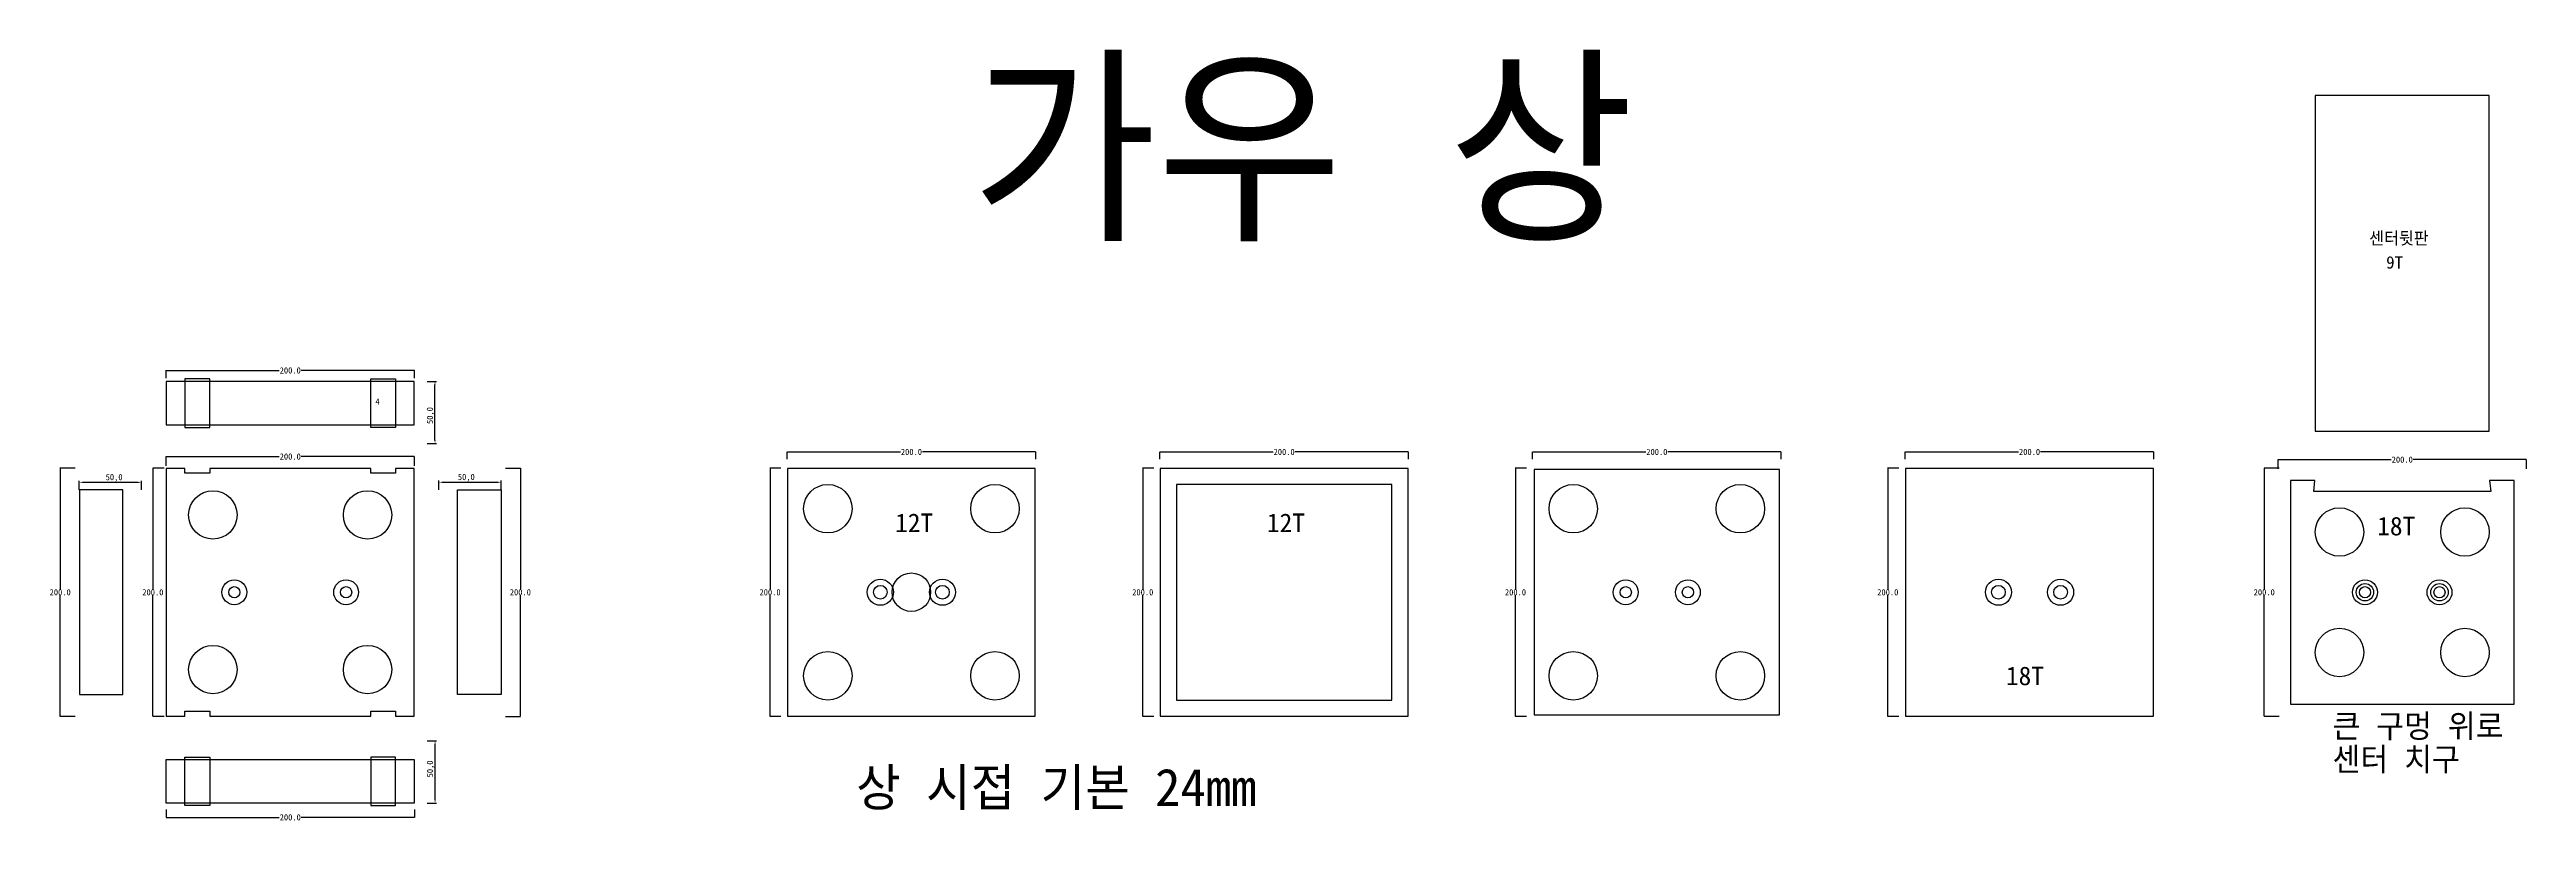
# Model space of a CAD drawing. Header units: millimetres. Extents: x 466 to 2459, y 196 to 817.
import ezdxf

# ---------------------------------------------------------------- set-up
doc = ezdxf.new("R2010")
doc.units = ezdxf.units.MM
for name, color, linetype in [('TEXT', 3, 'Continuous'), ('볼트 구멍', 7, 'Continuous'), ('치구', 7, 'Continuous'), ('치수', 7, 'Continuous')]:
    doc.layers.add(name, color=color, linetype=linetype)
doc.dimstyles.new('ISO-25', dxfattribs={"dimtxt": 2.5, "dimasz": 2.5, "dimexe": 1.25, "dimexo": 0.625, "dimtad": 1, "dimtxsty": 'Standard', "dimcen": 2.5, "dimadec": 0, "dimazin": 0, "dimtfac": 1, "dimtmove": 0, "dimatfit": 3, "dimfxl": 0, "dimarcsym": 0})
doc.dimstyles.get("Standard").update_dxf_attribs({"dimtxt": 7, "dimasz": 0.18, "dimexe": 0.18, "dimexo": 0.0625, "dimgap": 0.09, "dimtad": 0, "dimtih": 1, "dimtoh": 1, "dimdec": 1, "dimzin": 0, "dimdsep": 46, "dimtxsty": 'Standard', "dimcen": 0.09, "dimadec": 0, "dimazin": 0, "dimtfac": 1, "dimtdec": 1, "dimtofl": 0, "dimtmove": 0, "dimatfit": 3, "dimfxl": 0, "dimtolj": 1, "dimtzin": 0, "dimarcsym": 0})

# ---------------------------------------------------------------- blocks, each defined once
blk = doc.blocks.new('*D22')
at = {"layer": 'Defpoints', "color": 0, "linetype": 'Continuous'}
for p in [(1959.5, 487.3), (2159.5, 493.2), (2159.5, 487.3)]:
    blk.add_point(p, dxfattribs=at)
at = {"layer": '치수', "color": 0, "linetype": 'Continuous', "lineweight": -2}
for p, q in [((1959.5, 487.4), (1959.5, 493.4)), ((1959.7, 493.2), (2050.6, 493.2)), ((2159.3, 493.2), (2068.3, 493.2)), ((2159.5, 487.4), (2159.5, 493.4))]:
    blk.add_line(p, q, dxfattribs=at)
at = {"layer": '치수', "color": 0, "linetype": 'Continuous'}
for points in [[(1959.7, 493.3), (1959.7, 493.2), (1959.5, 493.2)], [(2159.3, 493.3), (2159.3, 493.2), (2159.5, 493.2)]]:
    blk.add_solid(points, dxfattribs=at)
at = {"layer": '치수', "color": 0, "linetype": 'Continuous', "insert": (2059.5, 493.2), "char_height": 5, "attachment_point": 5}
blk.add_mtext('\\A1;200.0', dxfattribs=at)
blk = doc.blocks.new('*D23')
at = {"layer": 'Defpoints', "color": 0, "linetype": 'Continuous'}
for p in [(486.3, 480.2), (474.3, 280.2), (486.3, 280.2)]:
    blk.add_point(p, dxfattribs=at)
at = {"layer": '치수', "color": 0, "linetype": 'Continuous', "lineweight": -2}
for p, q in [((486.3, 480.2), (474.1, 480.2)), ((474.3, 480.1), (474.3, 382.8)), ((474.3, 280.4), (474.3, 377.7)), ((486.3, 280.2), (474.1, 280.2))]:
    blk.add_line(p, q, dxfattribs=at)
at = {"layer": '치수', "color": 0, "linetype": 'Continuous'}
for points in [[(474.2, 480.1), (474.3, 480.1), (474.3, 480.2)], [(474.2, 280.4), (474.3, 280.4), (474.3, 280.2)]]:
    blk.add_solid(points, dxfattribs=at)
at = {"layer": '치수', "color": 0, "linetype": 'Continuous', "insert": (474.3, 380.2), "char_height": 5, "attachment_point": 5}
blk.add_mtext('\\A1;200.0', dxfattribs=at)
blk = doc.blocks.new('*D24')
at = {"layer": 'Defpoints', "color": 0, "linetype": 'Continuous'}
for p in [(1054.6, 480.2), (1045.7, 280.2), (1054.6, 280.2)]:
    blk.add_point(p, dxfattribs=at)
at = {"layer": '치수', "color": 0, "linetype": 'Continuous', "lineweight": -2}
for p, q in [((1054.5, 480.2), (1045.5, 480.2)), ((1045.7, 480.1), (1045.7, 382.8)), ((1045.7, 280.4), (1045.7, 377.7)), ((1054.5, 280.2), (1045.5, 280.2))]:
    blk.add_line(p, q, dxfattribs=at)
at = {"layer": '치수', "color": 0, "linetype": 'Continuous'}
for points in [[(1045.6, 480.1), (1045.7, 480.1), (1045.7, 480.2)], [(1045.6, 280.4), (1045.7, 280.4), (1045.7, 280.2)]]:
    blk.add_solid(points, dxfattribs=at)
at = {"layer": '치수', "color": 0, "linetype": 'Continuous', "insert": (1045.7, 380.2), "char_height": 5, "attachment_point": 5}
blk.add_mtext('\\A1;200.0', dxfattribs=at)
blk = doc.blocks.new('*D25')
at = {"layer": 'Defpoints', "color": 0, "linetype": 'Continuous'}
for p in [(832.6, 480.2), (832.6, 280.2), (844.7, 280.2)]:
    blk.add_point(p, dxfattribs=at)
at = {"layer": '치수', "color": 0, "linetype": 'Continuous', "lineweight": -2}
for p, q in [((832.7, 480.2), (844.9, 480.2)), ((844.7, 480.1), (844.7, 382.8)), ((844.7, 280.4), (844.7, 377.7)), ((832.7, 280.2), (844.9, 280.2))]:
    blk.add_line(p, q, dxfattribs=at)
at = {"layer": '치수', "color": 0, "linetype": 'Continuous'}
for points in [[(844.7, 480.1), (844.7, 480.1), (844.7, 480.2)], [(844.7, 280.4), (844.7, 280.4), (844.7, 280.2)]]:
    blk.add_solid(points, dxfattribs=at)
at = {"layer": '치수', "color": 0, "linetype": 'Continuous', "insert": (844.7, 380.2), "char_height": 5, "attachment_point": 5}
blk.add_mtext('\\A1;200.0', dxfattribs=at)
blk = doc.blocks.new('*D26')
at = {"layer": 'Defpoints', "color": 0, "linetype": 'Continuous'}
for p in [(558, 480.2), (548.9, 280.2), (558, 280.2)]:
    blk.add_point(p, dxfattribs=at)
at = {"layer": '치수', "color": 0, "linetype": 'Continuous', "lineweight": -2}
for p, q in [((557.9, 480.2), (548.8, 480.2)), ((548.9, 480.1), (548.9, 382.8)), ((548.9, 280.4), (548.9, 377.7)), ((557.9, 280.2), (548.8, 280.2))]:
    blk.add_line(p, q, dxfattribs=at)
at = {"layer": '치수', "color": 0, "linetype": 'Continuous'}
for points in [[(548.9, 480.1), (549, 480.1), (548.9, 480.2)], [(548.9, 280.4), (549, 280.4), (548.9, 280.2)]]:
    blk.add_solid(points, dxfattribs=at)
at = {"layer": '치수', "color": 0, "linetype": 'Continuous', "insert": (548.9, 380.2), "char_height": 5, "attachment_point": 5}
blk.add_mtext('\\A1;200.0', dxfattribs=at)
blk = doc.blocks.new('*D27')
at = {"layer": 'Defpoints', "color": 0, "linetype": 'Continuous'}
for p in [(1654.6, 480.2), (1645.7, 280.2), (1654.6, 280.2)]:
    blk.add_point(p, dxfattribs=at)
at = {"layer": '치수', "color": 0, "linetype": 'Continuous', "lineweight": -2}
for p, q in [((1654.5, 480.2), (1645.5, 480.2)), ((1645.7, 480.1), (1645.7, 382.8)), ((1645.7, 280.4), (1645.7, 377.7)), ((1654.5, 280.2), (1645.5, 280.2))]:
    blk.add_line(p, q, dxfattribs=at)
at = {"layer": '치수', "color": 0, "linetype": 'Continuous'}
for points in [[(1645.6, 480.1), (1645.7, 480.1), (1645.7, 480.2)], [(1645.6, 280.4), (1645.7, 280.4), (1645.7, 280.2)]]:
    blk.add_solid(points, dxfattribs=at)
at = {"layer": '치수', "color": 0, "linetype": 'Continuous', "insert": (1645.7, 380.2), "char_height": 5, "attachment_point": 5}
blk.add_mtext('\\A1;200.0', dxfattribs=at)
blk = doc.blocks.new('*D28')
at = {"layer": 'Defpoints', "color": 0, "linetype": 'Continuous'}
for p in [(1354.6, 480.2), (1345.7, 280.2), (1354.6, 280.2)]:
    blk.add_point(p, dxfattribs=at)
at = {"layer": '치수', "color": 0, "linetype": 'Continuous', "lineweight": -2}
for p, q in [((1354.5, 480.2), (1345.5, 480.2)), ((1345.7, 480.1), (1345.7, 382.8)), ((1345.7, 280.4), (1345.7, 377.7)), ((1354.5, 280.2), (1345.5, 280.2))]:
    blk.add_line(p, q, dxfattribs=at)
at = {"layer": '치수', "color": 0, "linetype": 'Continuous'}
for points in [[(1345.6, 480.1), (1345.7, 480.1), (1345.7, 480.2)], [(1345.6, 280.4), (1345.7, 280.4), (1345.7, 280.2)]]:
    blk.add_solid(points, dxfattribs=at)
at = {"layer": '치수', "color": 0, "linetype": 'Continuous', "insert": (1345.7, 380.2), "char_height": 5, "attachment_point": 5}
blk.add_mtext('\\A1;200.0', dxfattribs=at)
blk = doc.blocks.new('*D29')
at = {"layer": 'Defpoints', "color": 0, "linetype": 'Continuous'}
for p in [(1954.3, 480.2), (1945.4, 280.2), (1954.3, 280.2)]:
    blk.add_point(p, dxfattribs=at)
at = {"layer": '치수', "color": 0, "linetype": 'Continuous', "lineweight": -2}
for p, q in [((1954.3, 480.2), (1945.2, 480.2)), ((1945.4, 480.1), (1945.4, 382.8)), ((1945.4, 280.4), (1945.4, 377.7)), ((1954.3, 280.2), (1945.2, 280.2))]:
    blk.add_line(p, q, dxfattribs=at)
at = {"layer": '치수', "color": 0, "linetype": 'Continuous'}
for points in [[(1945.4, 480.1), (1945.5, 480.1), (1945.4, 480.2)], [(1945.4, 280.4), (1945.5, 280.4), (1945.4, 280.2)]]:
    blk.add_solid(points, dxfattribs=at)
at = {"layer": '치수', "color": 0, "linetype": 'Continuous', "insert": (1945.4, 380.2), "char_height": 5, "attachment_point": 5}
blk.add_mtext('\\A1;200.0', dxfattribs=at)
blk = doc.blocks.new('*D30')
at = {"layer": 'Defpoints', "color": 0, "linetype": 'Continuous'}
for p in [(559.5, 205.4), (759.5, 205.4), (759.5, 199)]:
    blk.add_point(p, dxfattribs=at)
at = {"layer": '치수', "color": 0, "linetype": 'Continuous', "lineweight": -2}
for p, q in [((559.5, 205.3), (559.5, 198.8)), ((759.5, 205.3), (759.5, 198.8)), ((559.7, 199), (650.6, 199)), ((759.3, 199), (668.3, 199))]:
    blk.add_line(p, q, dxfattribs=at)
at = {"layer": '치수', "color": 0, "linetype": 'Continuous'}
for points in [[(559.7, 199), (559.7, 199), (559.5, 199)], [(759.3, 199), (759.3, 199), (759.5, 199)]]:
    blk.add_solid(points, dxfattribs=at)
at = {"layer": '치수', "color": 0, "linetype": 'Continuous', "insert": (659.5, 199), "char_height": 5, "attachment_point": 5}
blk.add_mtext('\\A1;200.0', dxfattribs=at)
blk = doc.blocks.new('*D31')
at = {"layer": 'Defpoints', "color": 0}
for p in [(769.2, 260.5), (769.2, 210.5), (776, 210.5)]:
    blk.add_point(p, dxfattribs=at)
at = {"layer": '치수', "color": 0, "lineweight": -2}
for p, q in [((769.8, 260.5), (777.3, 260.5)), ((776, 258), (776, 213)), ((769.8, 210.5), (777.3, 210.5))]:
    blk.add_line(p, q, dxfattribs=at)
at = {"layer": '치수', "color": 0}
for points in [[(775.6, 258), (776.5, 258), (776, 260.5)], [(775.6, 213), (776.5, 213), (776, 210.5)]]:
    blk.add_solid(points, dxfattribs=at)
at = {"layer": '치수', "color": 0, "insert": (772.5, 238), "char_height": 5, "attachment_point": 5, "rotation": 90}
blk.add_mtext('50,0', dxfattribs=at)
blk = doc.blocks.new('*D32')
at = {"layer": 'Defpoints', "color": 0}
for p in [(779.2, 462), (829.2, 468.8), (829.2, 462)]:
    blk.add_point(p, dxfattribs=at)
at = {"layer": '치수', "color": 0, "lineweight": -2}
for p, q in [((779.2, 462.7), (779.2, 470.1)), ((781.7, 468.8), (826.7, 468.8)), ((829.2, 462.7), (829.2, 470.1))]:
    blk.add_line(p, q, dxfattribs=at)
at = {"layer": '치수', "color": 0}
for points in [[(781.7, 469.2), (781.7, 468.4), (779.2, 468.8)], [(826.7, 469.2), (826.7, 468.4), (829.2, 468.8)]]:
    blk.add_solid(points, dxfattribs=at)
at = {"layer": '치수', "color": 0, "insert": (801.2, 472.4), "char_height": 5, "attachment_point": 5}
blk.add_mtext('50,0', dxfattribs=at)
blk = doc.blocks.new('*D33')
at = {"layer": 'Defpoints', "color": 0}
for p in [(769.2, 550), (776, 550), (769.2, 500)]:
    blk.add_point(p, dxfattribs=at)
at = {"layer": '치수', "color": 0, "lineweight": -2}
for p, q in [((769.8, 550), (777.3, 550)), ((776, 502.5), (776, 547.5)), ((769.8, 500), (777.3, 500))]:
    blk.add_line(p, q, dxfattribs=at)
at = {"layer": '치수', "color": 0}
for points in [[(775.6, 547.5), (776.5, 547.5), (776, 550)], [(775.6, 502.5), (776.5, 502.5), (776, 500)]]:
    blk.add_solid(points, dxfattribs=at)
at = {"layer": '치수', "color": 0, "insert": (772.5, 522.5), "char_height": 5, "attachment_point": 5, "rotation": 90}
blk.add_mtext('50,0', dxfattribs=at)
blk = doc.blocks.new('*D34')
at = {"layer": 'Defpoints', "color": 0, "linetype": 'Continuous'}
for p in [(759.5, 558.8), (559.5, 552.4), (759.5, 552.4)]:
    blk.add_point(p, dxfattribs=at)
at = {"layer": '치수', "color": 0, "linetype": 'Continuous', "lineweight": -2}
for p, q in [((559.5, 552.5), (559.5, 559)), ((559.7, 558.8), (650.6, 558.8)), ((759.3, 558.8), (668.3, 558.8)), ((759.5, 552.5), (759.5, 559))]:
    blk.add_line(p, q, dxfattribs=at)
at = {"layer": '치수', "color": 0, "linetype": 'Continuous'}
for points in [[(559.7, 558.8), (559.7, 558.8), (559.5, 558.8)], [(759.3, 558.8), (759.3, 558.8), (759.5, 558.8)]]:
    blk.add_solid(points, dxfattribs=at)
at = {"layer": '치수', "color": 0, "linetype": 'Continuous', "insert": (659.5, 558.8), "char_height": 5, "attachment_point": 5}
blk.add_mtext('\\A1;200.0', dxfattribs=at)
blk = doc.blocks.new('*D35')
at = {"layer": 'Defpoints', "color": 0, "linetype": 'Continuous'}
for p in [(559.5, 482.1), (759.5, 489.5), (759.5, 482.1)]:
    blk.add_point(p, dxfattribs=at)
at = {"layer": '치수', "color": 0, "linetype": 'Continuous', "lineweight": -2}
for p, q in [((559.5, 482.1), (559.5, 489.6)), ((559.7, 489.5), (650.6, 489.5)), ((759.3, 489.5), (668.3, 489.5)), ((759.5, 482.1), (759.5, 489.6))]:
    blk.add_line(p, q, dxfattribs=at)
at = {"layer": '치수', "color": 0, "linetype": 'Continuous'}
for points in [[(559.7, 489.5), (559.7, 489.4), (559.5, 489.5)], [(759.3, 489.5), (759.3, 489.4), (759.5, 489.5)]]:
    blk.add_solid(points, dxfattribs=at)
at = {"layer": '치수', "color": 0, "linetype": 'Continuous', "insert": (659.5, 489.5), "char_height": 5, "attachment_point": 5}
blk.add_mtext('\\A1;200.0', dxfattribs=at)
blk = doc.blocks.new('*D36')
at = {"layer": 'Defpoints', "color": 0}
for p in [(489.7, 468.7), (489.7, 462), (539.7, 461.9)]:
    blk.add_point(p, dxfattribs=at)
at = {"layer": '치수', "color": 0, "lineweight": -2}
for p, q in [((489.7, 462.7), (489.7, 470)), ((537.2, 468.7), (492.2, 468.7)), ((539.7, 462.6), (539.7, 470))]:
    blk.add_line(p, q, dxfattribs=at)
at = {"layer": '치수', "color": 0}
for points in [[(492.2, 469.1), (492.2, 468.3), (489.7, 468.7)], [(537.2, 469.1), (537.2, 468.3), (539.7, 468.7)]]:
    blk.add_solid(points, dxfattribs=at)
at = {"layer": '치수', "color": 0, "insert": (517.7, 472.3), "char_height": 5, "attachment_point": 5}
blk.add_mtext('50,0', dxfattribs=at)
blk = doc.blocks.new('*D37')
at = {"layer": 'Defpoints', "color": 0, "linetype": 'Continuous'}
for p in [(1359.5, 487.3), (1559.5, 493.2), (1559.5, 487.3)]:
    blk.add_point(p, dxfattribs=at)
at = {"layer": '치수', "color": 0, "linetype": 'Continuous', "lineweight": -2}
for p, q in [((1359.5, 487.4), (1359.5, 493.4)), ((1359.7, 493.2), (1450.6, 493.2)), ((1559.3, 493.2), (1468.3, 493.2)), ((1559.5, 487.4), (1559.5, 493.4))]:
    blk.add_line(p, q, dxfattribs=at)
at = {"layer": '치수', "color": 0, "linetype": 'Continuous'}
for points in [[(1359.7, 493.3), (1359.7, 493.2), (1359.5, 493.2)], [(1559.3, 493.3), (1559.3, 493.2), (1559.5, 493.2)]]:
    blk.add_solid(points, dxfattribs=at)
at = {"layer": '치수', "color": 0, "linetype": 'Continuous', "insert": (1459.5, 493.2), "char_height": 5, "attachment_point": 5}
blk.add_mtext('\\A1;200.0', dxfattribs=at)
blk = doc.blocks.new('*D38')
at = {"layer": 'Defpoints', "color": 0, "linetype": 'Continuous'}
for p in [(1059.5, 487.3), (1259.5, 493.2), (1259.5, 487.3)]:
    blk.add_point(p, dxfattribs=at)
at = {"layer": '치수', "color": 0, "linetype": 'Continuous', "lineweight": -2}
for p, q in [((1059.5, 487.4), (1059.5, 493.4)), ((1059.7, 493.2), (1150.6, 493.2)), ((1259.3, 493.2), (1168.3, 493.2)), ((1259.5, 487.4), (1259.5, 493.4))]:
    blk.add_line(p, q, dxfattribs=at)
at = {"layer": '치수', "color": 0, "linetype": 'Continuous'}
for points in [[(1059.7, 493.3), (1059.7, 493.2), (1059.5, 493.2)], [(1259.3, 493.3), (1259.3, 493.2), (1259.5, 493.2)]]:
    blk.add_solid(points, dxfattribs=at)
at = {"layer": '치수', "color": 0, "linetype": 'Continuous', "insert": (1159.5, 493.2), "char_height": 5, "attachment_point": 5}
blk.add_mtext('\\A1;200.0', dxfattribs=at)
blk = doc.blocks.new('*D39')
at = {"layer": 'Defpoints', "color": 0, "linetype": 'Continuous'}
for p in [(1659.5, 487.3), (1859.5, 493.2), (1859.5, 487.3)]:
    blk.add_point(p, dxfattribs=at)
at = {"layer": '치수', "color": 0, "linetype": 'Continuous', "lineweight": -2}
for p, q in [((1659.5, 487.4), (1659.5, 493.4)), ((1659.7, 493.2), (1750.6, 493.2)), ((1859.3, 493.2), (1768.3, 493.2)), ((1859.5, 487.4), (1859.5, 493.4))]:
    blk.add_line(p, q, dxfattribs=at)
at = {"layer": '치수', "color": 0, "linetype": 'Continuous'}
for points in [[(1659.7, 493.3), (1659.7, 493.2), (1659.5, 493.2)], [(1859.3, 493.3), (1859.3, 493.2), (1859.5, 493.2)]]:
    blk.add_solid(points, dxfattribs=at)
at = {"layer": '치수', "color": 0, "linetype": 'Continuous', "insert": (1759.5, 493.2), "char_height": 5, "attachment_point": 5}
blk.add_mtext('\\A1;200.0', dxfattribs=at)
blk = doc.blocks.new('*D40')
at = {"layer": 'Defpoints', "color": 0, "linetype": 'Continuous'}
for p in [(2260.5, 480.2), (2248.4, 280.2), (2260.5, 280.2)]:
    blk.add_point(p, dxfattribs=at)
at = {"layer": '치수', "color": 0, "linetype": 'Continuous', "lineweight": -2}
for p, q in [((2260.4, 480.2), (2248.3, 480.2)), ((2248.4, 480.1), (2248.4, 382.8)), ((2248.4, 280.4), (2248.4, 377.7)), ((2260.4, 280.2), (2248.3, 280.2))]:
    blk.add_line(p, q, dxfattribs=at)
at = {"layer": '치수', "color": 0, "linetype": 'Continuous'}
for points in [[(2248.4, 480.1), (2248.5, 480.1), (2248.4, 480.2)], [(2248.4, 280.4), (2248.5, 280.4), (2248.4, 280.2)]]:
    blk.add_solid(points, dxfattribs=at)
at = {"layer": '치수', "color": 0, "linetype": 'Continuous', "insert": (2248.4, 380.2), "char_height": 5, "attachment_point": 5}
blk.add_mtext('\\A1;200.0', dxfattribs=at)
blk = doc.blocks.new('*D41')
at = {"layer": 'Defpoints', "color": 0, "linetype": 'Continuous'}
for p in [(2259.5, 479.6), (2459.5, 487), (2459.5, 479.6)]:
    blk.add_point(p, dxfattribs=at)
at = {"layer": '치수', "color": 0, "linetype": 'Continuous', "lineweight": -2}
for p, q in [((2259.5, 479.6), (2259.5, 487.1)), ((2259.7, 487), (2350.6, 487)), ((2459.3, 487), (2368.3, 487)), ((2459.5, 479.6), (2459.5, 487.1))]:
    blk.add_line(p, q, dxfattribs=at)
at = {"layer": '치수', "color": 0, "linetype": 'Continuous'}
for points in [[(2259.7, 487), (2259.7, 486.9), (2259.5, 487)], [(2459.3, 487), (2459.3, 486.9), (2459.5, 487)]]:
    blk.add_solid(points, dxfattribs=at)
at = {"layer": '치수', "color": 0, "linetype": 'Continuous', "insert": (2359.5, 487), "char_height": 5, "attachment_point": 5}
blk.add_mtext('\\A1;200.0', dxfattribs=at)

msp = doc.modelspace()

# ---------------------------------------------------------------- linework, layer by layer
at = {"color": 1}
msp.add_lwpolyline([(2289.47, 510.05), (2429.47, 510.05), (2429.47, 780.05), (2289.47, 780.05)], close=True, dxfattribs=at)
at = {"layer": '볼트 구멍', "color": 2}
for centre in [(614.47, 380.24), (704.47, 380.24)]:
    msp.add_circle(centre, 10, dxfattribs=at)
at = {"layer": '볼트 구멍', "color": 3}
for centre, radius in [((614.47, 380.24), 4.5), ((704.47, 380.24), 4.5), ((1134.47, 380.24), 5.5), ((1159.47, 380.24), 15.5), ((1184.47, 380.24), 5.5), ((1734.47, 380.24), 4.5), ((1784.47, 380.24), 4.5), ((2034.47, 380.24), 5.5), ((2084.47, 380.24), 5.5), ((2329.47, 380.24), 4.5), ((2389.47, 380.24), 4.5)]:
    msp.add_circle(centre, radius, dxfattribs=at)
at = {"layer": '볼트 구멍', "color": 6}
for centre, radius in [((1134.47, 380.24), 10.5), ((1184.47, 380.24), 10.5), ((1734.47, 380.24), 10), ((1784.47, 380.24), 10), ((2034.47, 380.24), 10.5), ((2084.47, 380.24), 10.5), ((2329.47, 380.24), 7), ((2389.47, 380.24), 7)]:
    msp.add_circle(centre, radius, dxfattribs=at)
at = {"layer": '볼트 구멍', "color": 1}
for centre in [(2329.47, 380.24), (2389.47, 380.24)]:
    msp.add_circle(centre, 10, dxfattribs=at)
at = {"layer": '치구'}
for points in [[(559.72, 514.99), (759.22, 514.99), (759.22, 549.99), (559.72, 549.99)], [(559.72, 280.49), (574.72, 280.49), (574.72, 284.49), (594.72, 284.49), (594.72, 280.49), (724.22, 280.49), (724.22, 284.49), (744.22, 284.49), (744.22, 280.49), (759.22, 280.49), (759.22, 479.99), (744.22, 479.99), (744.22, 475.99), (724.22, 475.99), (724.22, 479.99), (594.72, 479.99), (594.72, 475.99), (574.72, 475.99), (574.72, 479.99), (559.72, 479.99)], [(1059.72, 479.99), (1059.72, 280.49), (1259.22, 280.49), (1259.22, 479.99)], [(1359.72, 479.99), (1359.72, 280.49), (1559.22, 280.49), (1559.22, 479.99)], [(1660.72, 478.99), (1660.72, 281.49), (1858.22, 281.49), (1858.22, 478.99)], [(1959.72, 479.99), (1959.72, 280.49), (2159.22, 280.49), (2159.22, 479.99)], [(524.72, 462.59), (489.72, 462.59), (489.72, 297.89), (524.72, 297.89)], [(794.22, 462.59), (829.22, 462.59), (829.22, 297.89), (794.22, 297.89)], [(1372.72, 466.99), (1372.72, 293.49), (1546.22, 293.49), (1546.22, 466.99)], [(2289.22, 470.24), (2269.47, 470.24), (2269.47, 290.24), (2449.47, 290.24), (2449.47, 470.24), (2429.72, 470.24), (2430.72, 461.24), (2288.22, 461.24)], [(559.72, 245.49), (759.22, 245.49), (759.22, 210.49), (559.72, 210.49)]]:
    msp.add_lwpolyline(points, close=True, dxfattribs=at)
at = {"layer": '치구', "color": 1}
for points in [[(574.72, 512.99), (594.72, 512.99), (594.72, 551.99), (574.72, 551.99)], [(744.22, 512.99), (724.22, 512.99), (724.22, 551.99), (744.22, 551.99)], [(574.72, 247.49), (594.72, 247.49), (594.72, 208.5), (574.72, 208.5)], [(744.22, 247.49), (724.22, 247.49), (724.22, 208.5), (744.22, 208.5)]]:
    msp.add_lwpolyline(points, close=True, dxfattribs=at)
at = {"layer": '치구'}
for centre in [(597.22, 442.49), (721.72, 442.49), (1092.22, 447.49), (1226.72, 447.49), (1692.22, 447.49), (1826.72, 447.49), (2308.97, 428.74), (2409.97, 428.74), (2308.97, 331.74), (2409.97, 331.74), (597.22, 317.99), (721.72, 317.99), (1092.22, 312.99), (1226.72, 312.99), (1692.22, 312.99), (1826.72, 312.99)]:
    msp.add_circle(centre, 19.5, dxfattribs=at)

# ---------------------------------------------------------------- texts
at = {"color": 1}
for s, p in [('센터뒷판', (2332.87, 660.33)), ('9T', (2346.54, 640.78))]:
    msp.add_text(s, height=10, dxfattribs=at).set_placement(p)
at = {"layer": 'TEXT', "linetype": 'Continuous'}
msp.add_text('가우 상', height=125, dxfattribs=at).set_placement((1207.52, 676.16))
at = {"layer": 'TEXT', "color": 1}
for s, height, p in [('4', 5, (728.03, 531.29)), ('18T', 15, (2339.34, 426.01)), ('18T', 15, (2040.48, 305.45))]:
    msp.add_text(s, height=height, dxfattribs=at).set_placement(p)
at = {"layer": 'TEXT', "color": 1, "linetype": 'Continuous'}
for s, p in [('큰 구멍 위로 ', (2303.37, 263.17)), ('센터 치구', (2303.37, 236.39))]:
    msp.add_text(s, height=18.75, dxfattribs=at).set_placement(p)
at = {"layer": 'TEXT', "color": 3}
msp.add_text('상 시접 기본 24mm', height=30, dxfattribs=at).set_placement((1115.01, 208.22))
at = {"layer": '치구', "color": 1}
for p in [(1146.38, 428.66), (1445.63, 428.66)]:
    msp.add_text('12T', height=15, dxfattribs=at).set_placement(p)

# ---------------------------------------------------------------- dimensions: what is measured, and where the dimension line sits
at = {"layer": '치수', "color": 4, "linetype": 'Continuous'}
for base, p1, p2, picture, middle in [((759.47, 558.81), (559.47, 552.42), (759.47, 552.42), '*D34', (659.47, 558.81)), ((759.47, 198.98), (559.47, 205.38), (759.47, 205.38), '*D30', (659.47, 198.98))]:
    dim = msp.add_linear_dim(base=base, p1=p1, p2=p2, dimstyle='Standard', override={"dimtxt": 5}, dxfattribs=at)
    dim.commit()
    dim.dimension.update_dxf_attribs({"geometry": picture, "text_midpoint": middle, "dimtype": 160})
at = {"layer": '치수', "color": 4}
for base, p1, p2, angle, picture, middle in [((776.05, 549.99), (769.15, 499.99), (769.15, 549.99), 90, '*D33', (776.05, 522.49)), ((489.72, 468.72), (539.72, 461.94), (489.72, 462.04), 180, '*D36', (517.72, 468.72)), ((776.05, 210.49), (769.15, 260.49), (769.15, 210.49), 270, '*D31', (776.05, 237.99))]:
    dim = msp.add_linear_dim(base=base, p1=p1, p2=p2, angle=angle, dimstyle='ISO-25', override={"dimtxt": 5, "dimdec": 1, "dimzin": 0, "dimtdec": 1}, dxfattribs=at)
    dim.commit()
    dim.dimension.update_dxf_attribs({"geometry": picture, "text_midpoint": middle, "dimtype": 160})
at = {"layer": '치수', "color": 4, "linetype": 'Continuous'}
for base, p1, p2, picture, middle in [((474.25, 280.24), (486.32, 480.24), (486.32, 280.24), '*D23', (474.25, 380.24)), ((548.94, 280.24), (558.01, 480.24), (558.01, 280.24), '*D26', (548.94, 380.24)), ((844.69, 280.24), (832.62, 480.24), (832.62, 280.24), '*D25', (844.69, 380.24)), ((1045.67, 280.24), (1054.58, 480.24), (1054.58, 280.24), '*D24', (1045.67, 380.24)), ((1345.67, 280.24), (1354.58, 480.24), (1354.58, 280.24), '*D28', (1345.67, 380.24)), ((1645.67, 280.24), (1654.58, 480.24), (1654.58, 280.24), '*D27', (1645.67, 380.24)), ((1945.42, 280.24), (1954.33, 480.24), (1954.33, 280.24), '*D29', (1945.42, 380.24)), ((2248.44, 280.24), (2260.51, 480.24), (2260.51, 280.24), '*D40', (2248.44, 380.24))]:
    dim = msp.add_linear_dim(base=base, p1=p1, p2=p2, angle=90, dimstyle='Standard', override={"dimtxt": 5}, dxfattribs=at)
    dim.commit()
    dim.dimension.update_dxf_attribs({"geometry": picture, "text_midpoint": middle})
for base, p1, p2, picture, middle in [((759.47, 489.46), (559.47, 482.07), (759.47, 482.07), '*D35', (659.47, 489.46)), ((1259.47, 493.23), (1059.47, 487.35), (1259.47, 487.35), '*D38', (1159.47, 493.23)), ((1559.47, 493.23), (1359.47, 487.35), (1559.47, 487.35), '*D37', (1459.47, 493.23)), ((1859.47, 493.23), (1659.47, 487.35), (1859.47, 487.35), '*D39', (1759.47, 493.23)), ((2159.47, 493.23), (1959.47, 487.35), (2159.47, 487.35), '*D22', (2059.47, 493.23)), ((2459.47, 486.96), (2259.47, 479.57), (2459.47, 479.57), '*D41', (2359.47, 486.96))]:
    dim = msp.add_linear_dim(base=base, p1=p1, p2=p2, dimstyle='Standard', override={"dimtxt": 5}, dxfattribs=at)
    dim.commit()
    dim.dimension.update_dxf_attribs({"geometry": picture, "text_midpoint": middle})
at = {"layer": '치수', "color": 4}
dim = msp.add_linear_dim(base=(829.22, 468.82), p1=(779.22, 462.04), p2=(829.22, 462.04), dimstyle='ISO-25', override={"dimtxt": 5, "dimdec": 1, "dimzin": 0, "dimtdec": 1}, dxfattribs=at)
dim.commit()
dim.dimension.update_dxf_attribs({"geometry": '*D32', "text_midpoint": (801.22, 468.82), "dimtype": 160})

doc.saveas('drawing.dxf')
